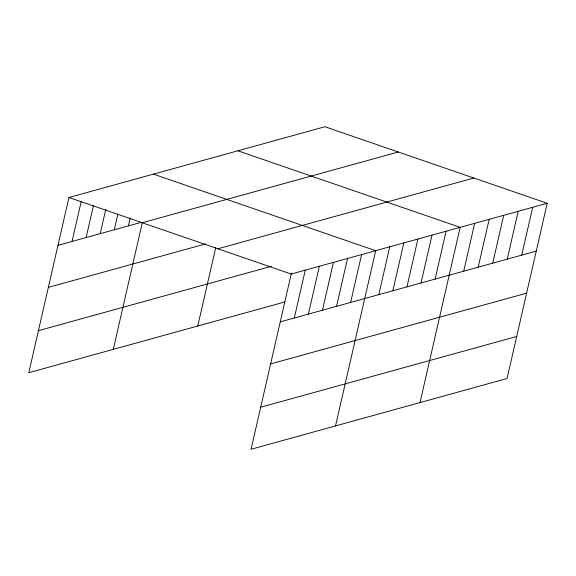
<?xml version="1.0" encoding="UTF-8"?>
<svg xmlns="http://www.w3.org/2000/svg" width="576" height="576" viewBox="0 0 576 576"><rect width="100%" height="100%" fill="white"/><g stroke="black" fill="none" stroke-linecap="round" stroke-linejoin="round"><path stroke-width="0.86" d="M291.427 273.06L251.064 449.266L507.067 378.511L547.2 203.285L324.936 126.734L68.933 197.489L28.8 372.715L284.803 301.961M72.05 241.445L81.223 201.427M86.134 237.557L93.506 205.366M100.217 233.662L105.797 209.304M114.293 229.774L117.878 214.114M128.376 225.878L130.169 218.052M113.285 349.366L142.258 222.862M197.762 326.016L215.726 247.601M294.314 317.995L305.273 270.144M308.398 314.107L319.356 266.256M322.474 310.219L333.432 262.368M336.557 306.324L347.515 258.473M350.633 302.436L361.598 254.585M335.542 425.916L375.674 250.69L153.418 174.139M378.799 294.653L389.758 246.802M392.875 290.758L403.834 242.906M406.958 286.87L417.917 239.018M421.034 282.974L432 235.123M435.118 279.086L446.076 231.235M420.026 402.566L460.159 227.34L237.895 150.79M463.709 271.181L474.667 223.33M478.21 267.17L489.175 219.319M492.718 263.167L503.676 215.316M507.226 259.157L518.184 211.306M521.734 255.146L532.692 207.295M57.974 245.34L141.624 222.221M142.279 222.746L398.282 151.992M48.348 287.374L205.718 243.878M217.85 248.774L473.854 178.02M38.426 330.682L271.397 266.292M547.2 203.285L291.197 274.039L68.933 197.489M280.231 321.89L536.242 251.136M270.605 363.924L526.615 293.17M260.69 407.232L516.694 336.478"/></g></svg>
